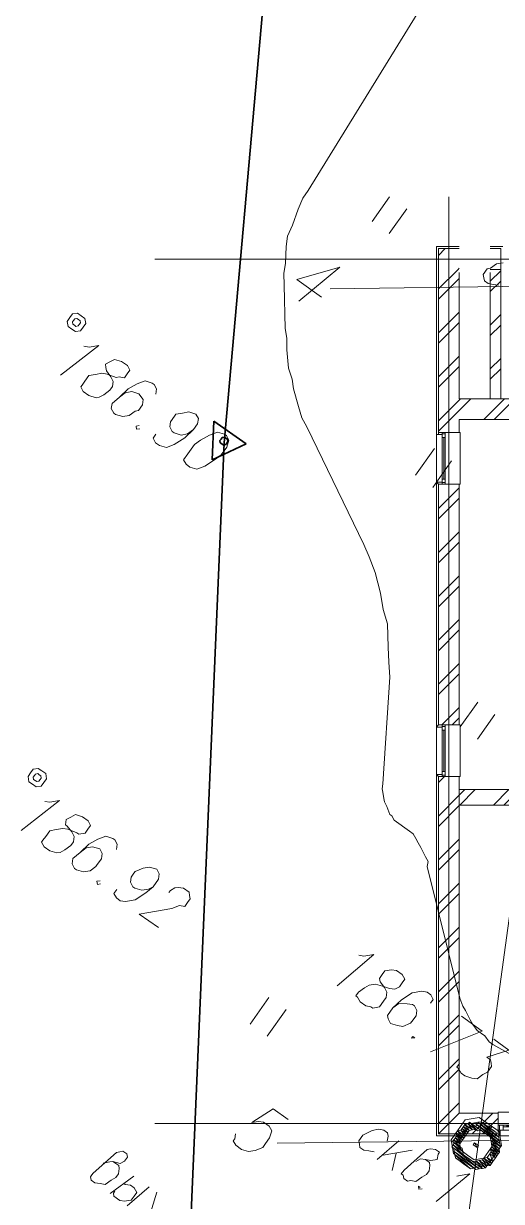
# Model space of a CAD drawing. Header units: millimetres. Extents: x -45570 to 57695, y -24100 to 57483.
# Drawn here: x -8219 to 1015, y -1506 to 21249 of the extents above; entities that cross this region are included whole.
import ezdxf

# ---------------------------------------------------------------- set-up
doc = ezdxf.new("R2010")
doc.units = ezdxf.units.MM
doc.linetypes.add('Осевая 12-2-2', pattern=[16, 12, -2, 0, -2])
for name, color, linetype, lineweight in [('A-GLAZ', 8, 'Continuous', 9), ('A-WALL', 8, 'Continuous', 18), ('A-WALL-PATT', 8, 'Continuous', 9), ('S-GRID', 8, 'Continuous', 9), ('НВК_ГП', 8, 'Continuous', 18), ('НВК_граница', 6, 'Continuous', 35), ('НВК_топо', 9, 'Continuous', 9)]:
    doc.layers.add(name, color=color, linetype=linetype, lineweight=lineweight)
pattern_1 = [(45, (0, 0), (-424.264, 424.264), []), (45, (0, 200), (-424.264, 424.264), [])]

# ---------------------------------------------------------------- blocks, each defined once
blk = doc.blocks.new('ТОПО')
at = {"layer": 'НВК_граница'}
for p, q in [((-2865, 29830), (-4342, 13152)), ((-2865, 29830), (-4342, 13152)), ((-4576, 12821), (-4543, 13570)), ((-4576, 12821), (-4543, 13570)), ((-4543, 13570), (-3917, 13127)), ((-4543, 13570), (-3917, 13127)), ((-4342, 13152), (-5154, -5708)), ((-4342, 13152), (-5154, -5708)), ((-3917, 13127), (-4576, 12821)), ((-3917, 13127), (-4576, 12821))]:
    blk.add_line(p, q, dxfattribs=at)
for points in [[(-4402, 13222), (-4424, 13192), (-4417, 13150), (-4386, 13128)], [(-4402, 13222), (-4424, 13192), (-4417, 13150), (-4386, 13128)], [(-4308, 13238), (-4338, 13260), (-4381, 13253), (-4402, 13222)], [(-4308, 13238), (-4338, 13260), (-4381, 13253), (-4402, 13222)], [(-4292, 13144), (-4270, 13175), (-4278, 13217), (-4308, 13238)], [(-4292, 13144), (-4270, 13175), (-4278, 13217), (-4308, 13238)], [(-4386, 13128), (-4356, 13106), (-4313, 13114), (-4292, 13144)], [(-4386, 13128), (-4356, 13106), (-4313, 13114), (-4292, 13144)]]:
    blk.add_lwpolyline(points, dxfattribs=at)
at = {"layer": 'НВК_топо'}
for p, q in [((-2718, 18021), (242, 22828)), ((-2822, 17874), (-2718, 18021)), ((-2916, 17664), (-2822, 17874)), ((-1484, 17424), (-1146, 17902)), ((-3024, 17354), (-2916, 17664)), ((-1153, 17190), (-815, 17668)), ((-3118, 17144), (-3024, 17354)), ((-3148, 16945), (-3118, 17144)), ((-3157, 16620), (-3148, 16945)), ((-3188, 16421), (-3157, 16620)), ((1045, 16628), (919, 16607)), ((-3182, 16196), (-3188, 16421)), ((-2109, 16541), (-2941, 16302)), ((-2903, 15888), (-2109, 16541)), ((-2296, 16121), (24638, 16497)), ((741, 16512), (663, 16401)), ((663, 16401), (674, 16339)), ((804, 16522), (741, 16512)), ((919, 16607), (804, 16522)), ((-3167, 15357), (-3182, 16196)), ((-2941, 16302), (-2463, 15963)), ((674, 16339), (685, 16276)), ((685, 16276), (758, 16224)), ((758, 16224), (858, 16208)), ((858, 16208), (957, 16193)), ((2818, 16091), (7, -4501)), ((-3135, 15169), (-3167, 15357)), ((-6765, 15032), (-7507, 14453)), ((-6954, 15000), (-6765, 15032)), ((-3129, 14944), (-3135, 15169)), ((-7053, 15015), (-6954, 15000)), ((-3101, 14593), (-3129, 14944)), ((-6549, 14714), (-6638, 14666)), ((-6638, 14666), (-6627, 14603)), ((-6627, 14603), (-6616, 14541)), ((-6460, 14761), (-6549, 14714)), ((-6324, 14720), (-6460, 14761)), ((-6213, 14642), (-6324, 14720)), ((-6166, 14553), (-6213, 14642)), ((-3032, 14378), (-3101, 14593)), ((-7087, 14266), (-7035, 14340)), ((-7035, 14340), (-6957, 14450)), ((-6957, 14450), (-6831, 14471)), ((-6831, 14471), (-6705, 14493)), ((-6705, 14493), (-6606, 14478)), ((-6616, 14541), (-6532, 14426)), ((-6606, 14478), (-6433, 14410)), ((-6532, 14426), (-6485, 14337)), ((-6485, 14337), (-6500, 14237)), ((-6433, 14410), (-6370, 14421)), ((-6370, 14421), (-6270, 14406)), ((-6270, 14406), (-6218, 14479)), ((-6218, 14479), (-6166, 14553)), ((-5872, 14345), (-6023, 14286)), ((-5735, 14303), (-5872, 14345)), ((-3000, 14190), (-3032, 14378)), ((-7113, 14229), (-7087, 14266)), ((-7065, 14140), (-7113, 14229)), ((-6955, 14062), (-7065, 14140)), ((-6552, 14164), (-6667, 14079)), ((-6500, 14237), (-6552, 14164)), ((-6201, 14191), (-6368, 14033)), ((-6253, 14118), (-6368, 14033)), ((-6127, 14139), (-6253, 14118)), ((-6023, 14286), (-6201, 14191)), ((-5991, 14098), (-6127, 14139)), ((-5698, 14277), (-5735, 14303)), ((-5651, 14189), (-5698, 14277)), ((-5666, 14089), (-5651, 14189)), ((-2909, 13850), (-3000, 14190)), ((-6818, 14021), (-6955, 14062)), ((-6756, 14032), (-6818, 14021)), ((-6667, 14079), (-6756, 14032)), ((-6509, 13912), (-6524, 13813)), ((-6368, 14033), (-6509, 13912)), ((-6000, 13773), (-5922, 13883)), ((-5907, 13983), (-5991, 14098)), ((-5922, 13883), (-5907, 13983)), ((-6524, 13813), (-6477, 13724)), ((-6477, 13724), (-6440, 13698)), ((-6440, 13698), (-6303, 13656)), ((-6303, 13656), (-6178, 13678)), ((-6178, 13678), (-6063, 13762)), ((-6063, 13762), (-6000, 13773)), ((-5381, 13556), (-5303, 13666)), ((-5303, 13666), (-5277, 13703)), ((-5277, 13703), (-5151, 13724)), ((-5151, 13724), (-5025, 13746)), ((-5025, 13746), (-4889, 13705)), ((-4889, 13705), (-4841, 13616)), ((-2840, 13635), (-2909, 13850)), ((-5983, 13485), (-6046, 13474)), ((-6046, 13474), (-6035, 13411)), ((-5396, 13456), (-5381, 13556)), ((-5349, 13367), (-5396, 13456)), ((-4857, 13516), (-4935, 13406)), ((-4841, 13616), (-4857, 13516)), ((-2745, 13457), (-2840, 13635)), ((-1645, 11188), (-2745, 13457)), ((-6035, 13411), (-5972, 13422)), ((-5715, 13240), (-5663, 13314)), ((-5667, 13151), (-5715, 13240)), ((-5312, 13341), (-5349, 13367)), ((-5175, 13300), (-5312, 13341)), ((-5102, 13248), (-5306, 13116)), ((-5050, 13321), (-5175, 13300)), ((-4935, 13406), (-5102, 13248)), ((-4935, 13406), (-5050, 13321)), ((-4803, 13202), (-4918, 13118)), ((-4625, 13297), (-4803, 13202)), ((-4474, 13355), (-4625, 13297)), ((-4337, 13314), (-4474, 13355)), ((-4300, 13288), (-4337, 13314)), ((-4253, 13199), (-4300, 13288)), ((-4294, 13063), (-4253, 13199)), ((-5594, 13099), (-5667, 13151)), ((-5457, 13058), (-5594, 13099)), ((-5306, 13116), (-5457, 13058)), ((-4918, 13118), (-5048, 12934)), ((-4398, 12916), (-4294, 13063)), ((-645, 12524), (-281, 13039)), ((-5048, 12934), (-5126, 12823)), ((-5126, 12823), (-5079, 12735)), ((-4717, 12699), (-4513, 12831)), ((-4513, 12831), (-4398, 12916)), ((-314, 12289), (50, 12804)), ((-5079, 12735), (-5005, 12682)), ((-5005, 12682), (-4869, 12641)), ((-4869, 12641), (-4717, 12699)), ((-1539, 10948), (-1645, 11188)), ((-1423, 10645), (-1539, 10948)), ((-1321, 10242), (-1423, 10645)), ((-1268, 9927), (-1321, 10242)), ((-1188, 9650), (-1268, 9927)), ((-1175, 9200), (-1188, 9650)), ((-1158, 8912), (-1175, 9200)), ((-1141, 8623), (-1158, 8912)), ((-1274, 6564), (-1141, 8623)), ((220, 7660), (558, 8138)), ((551, 7426), (890, 7904)), ((-1289, 6464), (-1274, 6564)), ((-1278, 6401), (-1289, 6464)), ((-1257, 6276), (-1278, 6401)), ((-7523, 6237), (-8264, 5658)), ((-7811, 6220), (-7711, 6205)), ((-7711, 6205), (-7523, 6237)), ((-1246, 6213), (-1257, 6276)), ((-1198, 6124), (-1246, 6213)), ((-7306, 5919), (-7395, 5871)), ((-7218, 5966), (-7306, 5919)), ((-7081, 5925), (-7218, 5966)), ((-6971, 5847), (-7081, 5925)), ((-1140, 5972), (-1198, 6124)), ((-1103, 5946), (-1140, 5972)), ((-1056, 5857), (-1103, 5946)), ((-7588, 5677), (-7463, 5698)), ((-7463, 5698), (-7363, 5683)), ((-7395, 5871), (-7411, 5772)), ((-7411, 5772), (-7374, 5746)), ((-7374, 5746), (-7289, 5631)), ((-6975, 5684), (-6923, 5758)), ((-6923, 5758), (-6971, 5847)), ((-761, 5649), (-1056, 5857)), ((-7870, 5434), (-7844, 5471)), ((-7844, 5471), (-7792, 5545)), ((-7792, 5545), (-7714, 5655)), ((-7714, 5655), (-7588, 5677)), ((-7363, 5683), (-7190, 5615)), ((-7289, 5631), (-7242, 5542)), ((-7242, 5542), (-7257, 5442)), ((-7190, 5615), (-7153, 5589)), ((-7153, 5589), (-7027, 5611)), ((-7027, 5611), (-6975, 5684)), ((-6781, 5491), (-6958, 5396)), ((-6629, 5550), (-6781, 5491)), ((-6493, 5508), (-6629, 5550)), ((-6456, 5482), (-6493, 5508)), ((-6408, 5394), (-6456, 5482)), ((-688, 5597), (-761, 5649)), ((-640, 5508), (-688, 5597)), ((-593, 5419), (-640, 5508)), ((-7823, 5345), (-7870, 5434)), ((-7712, 5267), (-7823, 5345)), ((-7576, 5226), (-7712, 5267)), ((-7513, 5237), (-7576, 5226)), ((-7424, 5284), (-7513, 5237)), ((-7309, 5369), (-7424, 5284)), ((-7257, 5442), (-7309, 5369)), ((-7125, 5238), (-7266, 5117)), ((-6958, 5396), (-7125, 5238)), ((-7010, 5323), (-7125, 5238)), ((-6885, 5344), (-7010, 5323)), ((-6748, 5303), (-6885, 5344)), ((-6701, 5214), (-6748, 5303)), ((-6423, 5294), (-6408, 5394)), ((-545, 5331), (-593, 5419)), ((-498, 5242), (-545, 5331)), ((-450, 5153), (-498, 5242)), ((-7266, 5117), (-7281, 5018)), ((-7281, 5018), (-7234, 4929)), ((-6794, 5004), (-6716, 5115)), ((-6716, 5115), (-6701, 5214)), ((-402, 5064), (-450, 5153)), ((-418, 4964), (-402, 5064)), ((-7234, 4929), (-7197, 4903)), ((-7197, 4903), (-7061, 4862)), ((-7061, 4862), (-6935, 4883)), ((-6935, 4883), (-6820, 4967)), ((-6820, 4967), (-6794, 5004)), ((-6138, 4761), (-6086, 4834)), ((-6086, 4834), (-6060, 4871)), ((-6060, 4871), (-5908, 4930)), ((-5908, 4930), (-5783, 4951)), ((-5783, 4951), (-5646, 4910)), ((-5646, 4910), (-5599, 4821)), ((-5599, 4821), (-5614, 4721)), ((212, 2421), (-418, 4964)), ((-6740, 4690), (-6803, 4679)), ((-6803, 4679), (-6792, 4616)), ((-6792, 4616), (-6730, 4627)), ((-6153, 4661), (-6138, 4761)), ((-6106, 4572), (-6153, 4661)), ((-6069, 4546), (-6106, 4572)), ((-5718, 4574), (-5859, 4453)), ((-5718, 4574), (-5807, 4527)), ((-5614, 4721), (-5718, 4574)), ((-5294, 4550), (-5231, 4561)), ((-5231, 4561), (-5131, 4545)), ((-6472, 4445), (-6420, 4519)), ((-6425, 4356), (-6472, 4445)), ((-6351, 4304), (-6425, 4356)), ((-5933, 4505), (-6069, 4546)), ((-5859, 4453), (-6063, 4321)), ((-5807, 4527), (-5933, 4505)), ((-5409, 4465), (-5383, 4502)), ((-5383, 4502), (-5294, 4550)), ((-5131, 4545), (-5021, 4467)), ((-4999, 4342), (-5051, 4268)), ((-5021, 4467), (-5010, 4404)), ((-5010, 4404), (-4999, 4342)), ((-6251, 4289), (-6351, 4304)), ((-6063, 4321), (-6251, 4289)), ((-5355, 4151), (-5983, 4044)), ((-5203, 4210), (-5355, 4151)), ((-5104, 4194), (-5203, 4210)), ((-5051, 4268), (-5104, 4194)), ((-5983, 4044), (-5615, 3783)), ((-1453, 3267), (-2157, 2662)), ((-1741, 3250), (-1641, 3235)), ((-1641, 3235), (-1453, 3267)), ((-1111, 2970), (-1237, 2949)), ((-1011, 2955), (-1111, 2970)), ((-1289, 2875), (-1341, 2802)), ((-1341, 2802), (-1330, 2739)), ((-1330, 2739), (-1246, 2624)), ((-1237, 2949), (-1289, 2875)), ((-901, 2877), (-1011, 2955)), ((-905, 2715), (-853, 2788)), ((-853, 2788), (-901, 2877)), ((-1800, 2464), (-1748, 2538)), ((-1748, 2538), (-1633, 2622)), ((-1633, 2622), (-1544, 2670)), ((-1544, 2670), (-1419, 2691)), ((-1419, 2691), (-1282, 2650)), ((-1282, 2650), (-1146, 2609)), ((-1246, 2624), (-1198, 2535)), ((-1198, 2535), (-1213, 2435)), ((-1146, 2609), (-1046, 2593)), ((-1046, 2593), (-958, 2641)), ((-958, 2641), (-905, 2715)), ((-711, 2522), (-915, 2390)), ((-522, 2554), (-711, 2522)), ((-423, 2539), (-522, 2554)), ((-349, 2486), (-423, 2539)), ((-3841, 1921), (-3477, 2436)), ((-1764, 2438), (-1800, 2464)), ((-1716, 2349), (-1764, 2438)), ((-1606, 2271), (-1716, 2349)), ((-1265, 2362), (-1344, 2252)), ((-1213, 2435), (-1265, 2362)), ((-915, 2390), (-1081, 2232)), ((-967, 2316), (-1081, 2232)), ((-804, 2312), (-967, 2316)), ((-705, 2296), (-804, 2312)), ((-668, 2270), (-705, 2296)), ((-354, 2324), (-302, 2398)), ((-302, 2398), (-349, 2486)), ((270, 2269), (212, 2421)), ((-3510, 1687), (-3146, 2202)), ((-1506, 2256), (-1606, 2271)), ((-1469, 2230), (-1506, 2256)), ((-1344, 2252), (-1469, 2230)), ((-1081, 2232), (-1186, 2085)), ((-1186, 2085), (-1175, 2022)), ((-714, 1971), (-635, 2082)), ((-620, 2181), (-668, 2270)), ((-635, 2082), (-620, 2181)), ((240, 2070), (644, 1784)), ((318, 2180), (270, 2269)), ((413, 2003), (318, 2180)), ((-1175, 2022), (-1127, 1933)), ((-1127, 1933), (-991, 1892)), ((-991, 1892), (-891, 1876)), ((-891, 1876), (-740, 1935)), ((-740, 1935), (-714, 1971)), ((460, 1914), (413, 2003)), ((545, 1799), (460, 1914)), ((-697, 1683), (-723, 1647)), ((-723, 1647), (-660, 1657)), ((-660, 1657), (-697, 1683)), ((644, 1784), (-355, 1386)), ((692, 1695), (545, 1799)), ((776, 1580), (692, 1695)), ((865, 1627), (1159, 1419)), ((1159, 1419), (730, 1281)), ((850, 1528), (776, 1580)), ((1601, 1107), (850, 1528)), ((150, 1085), (202, 1158)), ((730, 1281), (804, 1229)), ((804, 1229), (815, 1166)), ((815, 1166), (825, 1103)), ((186, 1059), (150, 1085)), ((234, 970), (186, 1059)), ((308, 918), (234, 970)), ((444, 876), (308, 918)), ((658, 945), (544, 861)), ((747, 993), (658, 945)), ((825, 1103), (747, 993)), ((544, 861), (444, 876)), ((-3399, 283), (-3807, 19)), ((-3105, 75), (-3399, 283)), ((-3807, 19), (-3681, 41)), ((-3681, 41), (-3581, 25)), ((-3581, 25), (-3471, -53)), ((369, -9), (395, 27)), ((616, -129), (395, 27)), ((395, 27), (432, 1)), ((616, -129), (395, 27)), ((395, 27), (553, -140)), ((395, 27), (553, -140)), ((432, 1), (495, 12)), ((984, -389), (432, 1)), ((984, -389), (432, 1)), ((432, 1), (984, -389)), ((432, 1), (984, -389)), ((984, -389), (432, 1)), ((653, -155), (432, 1)), ((432, 1), (653, -155)), ((653, -155), (432, 1)), ((432, 1), (726, -207)), ((616, -129), (432, 1)), ((432, 1), (616, -129)), ((616, -129), (432, 1)), ((432, 1), (653, -155)), ((616, -129), (432, 1)), ((432, 1), (616, -129)), ((432, 1), (616, -129)), ((495, 12), (558, 23)), ((973, -326), (495, 12)), ((973, -326), (495, 12)), ((495, 12), (984, -389)), ((495, 12), (984, -389)), ((558, 23), (621, 34)), ((926, -238), (558, 23)), ((962, -264), (558, 23)), ((558, 23), (962, -264)), ((962, -264), (558, 23)), ((558, 23), (926, -238)), ((962, -264), (558, 23)), ((558, 23), (973, -326)), ((558, 23), (973, -326)), ((915, -175), (621, 34)), ((621, 34), (657, 8)), ((915, -175), (621, 34)), ((621, 34), (926, -238)), ((621, 34), (926, -238)), ((694, -19), (657, 8)), ((657, 8), (878, -149)), ((878, -149), (657, 8)), ((657, 8), (915, -175)), ((657, 8), (915, -175)), ((-4140, -297), (-4125, -197)), ((-3471, -53), (-3423, -142)), ((-3423, -142), (-3465, -278)), ((-3318, -382), (24879, -16)), ((-1574, -181), (-1663, -228)), ((-1485, -133), (-1574, -181)), ((-1359, -111), (-1485, -133)), ((-1260, -127), (-1359, -111)), ((-1186, -179), (-1260, -127)), ((-1175, -242), (-1186, -179)), ((140, -178), (166, -141)), ((287, -282), (140, -178)), ((287, -282), (140, -178)), ((140, -178), (287, -282)), ((140, -178), (287, -282)), ((287, -282), (140, -178)), ((287, -282), (140, -178)), ((140, -178), (261, -319)), ((140, -178), (261, -319)), ((150, -241), (140, -178)), ((166, -141), (228, -131)), ((313, -245), (166, -141)), ((313, -245), (166, -141)), ((166, -141), (313, -245)), ((166, -141), (313, -245)), ((313, -245), (166, -141)), ((313, -245), (166, -141)), ((166, -141), (287, -282)), ((166, -141), (287, -282)), ((228, -131), (254, -94)), ((339, -209), (228, -131)), ((339, -209), (228, -131)), ((228, -131), (313, -245)), ((228, -131), (313, -245)), ((254, -94), (280, -57)), ((365, -172), (254, -94)), ((365, -172), (254, -94)), ((254, -94), (339, -209)), ((254, -94), (339, -209)), ((280, -57), (306, -20)), ((391, -135), (280, -57)), ((391, -135), (280, -57)), ((280, -57), (365, -172)), ((280, -57), (365, -172)), ((306, -20), (369, -9)), ((454, -124), (306, -20)), ((454, -124), (306, -20)), ((306, -20), (454, -124)), ((306, -20), (454, -124)), ((454, -124), (306, -20)), ((454, -124), (306, -20)), ((306, -20), (391, -135)), ((306, -20), (391, -135)), ((313, -245), (339, -209)), ((339, -209), (365, -172)), ((365, -172), (391, -135)), ((553, -140), (369, -9)), ((516, -114), (369, -9)), ((369, -9), (516, -114)), ((516, -114), (369, -9)), ((369, -9), (553, -140)), ((516, -114), (369, -9)), ((369, -9), (454, -124)), ((369, -9), (454, -124)), ((391, -135), (454, -124)), ((454, -124), (516, -114)), ((516, -114), (516, -114)), ((553, -140), (516, -114)), ((553, -140), (616, -129)), ((616, -129), (616, -129)), ((653, -155), (616, -129)), ((653, -155), (653, -155)), ((726, -207), (653, -155)), ((878, -149), (694, -19)), ((694, -19), (731, -45)), ((878, -149), (694, -19)), ((694, -19), (878, -149)), ((878, -149), (694, -19)), ((984, -389), (726, -207)), ((726, -207), (984, -389)), ((984, -389), (726, -207)), ((726, -207), (984, -389)), ((984, -389), (726, -207)), ((726, -207), (984, -389)), ((726, -207), (984, -389)), ((763, -233), (726, -207)), ((805, -97), (731, -45)), ((731, -45), (831, -60)), ((805, -97), (731, -45)), ((731, -45), (878, -149)), ((731, -45), (878, -149)), ((831, -60), (805, -97)), ((878, -149), (805, -97)), ((915, -175), (878, -149)), ((926, -238), (915, -175)), ((-4167, -333), (-4140, -297)), ((-4119, -422), (-4167, -333)), ((-4009, -500), (-4119, -422)), ((-3543, -388), (-3595, -462)), ((-3465, -278), (-3543, -388)), ((-1663, -228), (-1741, -338)), ((-1741, -338), (-1730, -401)), ((-1730, -401), (-1719, -464)), ((-965, -335), (-1388, -698)), ((-1191, -341), (-1175, -242)), ((57, -451), (83, -414)), ((278, -607), (57, -451)), ((278, -607), (57, -451)), ((57, -451), (94, -477)), ((57, -451), (278, -607)), ((278, -607), (57, -451)), ((72, -351), (98, -315)), ((219, -455), (72, -351)), ((219, -455), (72, -351)), ((72, -351), (219, -455)), ((72, -351), (219, -455)), ((219, -455), (72, -351)), ((219, -455), (72, -351)), ((72, -351), (256, -482)), ((72, -351), (256, -482)), ((109, -377), (72, -351)), ((83, -414), (109, -377)), ((267, -544), (83, -414)), ((267, -544), (83, -414)), ((83, -414), (278, -607)), ((83, -414), (278, -607)), ((98, -315), (124, -278)), ((209, -393), (98, -315)), ((209, -393), (98, -315)), ((98, -315), (219, -455)), ((98, -315), (219, -455)), ((256, -482), (109, -377)), ((256, -482), (109, -377)), ((109, -377), (267, -544)), ((109, -377), (267, -544)), ((124, -278), (150, -241)), ((235, -356), (124, -278)), ((235, -356), (124, -278)), ((124, -278), (209, -393)), ((124, -278), (209, -393)), ((261, -319), (150, -241)), ((261, -319), (150, -241)), ((150, -241), (235, -356)), ((150, -241), (235, -356)), ((209, -393), (235, -356)), ((219, -455), (209, -393)), ((235, -356), (261, -319)), ((261, -319), (287, -282)), ((287, -282), (313, -245)), ((471, -412), (497, -376)), ((544, -465), (471, -412)), ((544, -465), (471, -412)), ((471, -412), (544, -465)), ((471, -412), (544, -465)), ((544, -465), (471, -412)), ((544, -465), (471, -412)), ((471, -412), (544, -465)), ((544, -465), (471, -412)), ((471, -412), (544, -465)), ((471, -412), (544, -465)), ((507, -438), (471, -412)), ((471, -412), (544, -465)), ((544, -465), (471, -412)), ((533, -402), (497, -376)), ((497, -376), (570, -428)), ((497, -376), (570, -428)), ((570, -428), (497, -376)), ((570, -428), (497, -376)), ((497, -376), (570, -428)), ((570, -428), (497, -376)), ((497, -376), (570, -428)), ((497, -376), (570, -428)), ((570, -428), (497, -376)), ((570, -428), (497, -376)), ((497, -376), (570, -428)), ((570, -428), (497, -376)), ((497, -376), (570, -428)), ((570, -428), (497, -376)), ((497, -376), (544, -465)), ((497, -376), (544, -465)), ((544, -465), (507, -438)), ((544, -465), (507, -438)), ((507, -438), (544, -465)), ((544, -465), (507, -438)), ((507, -438), (544, -465)), ((507, -438), (544, -465)), ((544, -465), (507, -438)), ((544, -465), (507, -438)), ((507, -438), (544, -465)), ((544, -465), (507, -438)), ((507, -438), (544, -465)), ((507, -438), (544, -465)), ((544, -465), (507, -438)), ((544, -465), (507, -438)), ((507, -438), (544, -465)), ((544, -465), (507, -438)), ((507, -438), (544, -465)), ((507, -438), (544, -465)), ((544, -465), (507, -438)), ((544, -465), (507, -438)), ((507, -438), (544, -465)), ((544, -465), (507, -438)), ((507, -438), (544, -465)), ((507, -438), (544, -465)), ((544, -465), (507, -438)), ((544, -465), (507, -438)), ((507, -438), (544, -465)), ((544, -465), (507, -438)), ((507, -438), (544, -465)), ((507, -438), (544, -465)), ((544, -465), (507, -438)), ((544, -465), (507, -438)), ((507, -438), (544, -465)), ((544, -465), (507, -438)), ((507, -438), (544, -465)), ((507, -438), (544, -465)), ((544, -465), (507, -438)), ((507, -438), (507, -438)), ((507, -438), (544, -465)), ((544, -465), (507, -438)), ((507, -438), (507, -438)), ((507, -438), (507, -438)), ((507, -438), (507, -438)), ((533, -402), (533, -402)), ((533, -402), (533, -402)), ((533, -402), (533, -402)), ((533, -402), (533, -402)), ((570, -428), (533, -402)), ((533, -402), (570, -428)), ((533, -402), (570, -428)), ((570, -428), (533, -402)), ((570, -428), (533, -402)), ((533, -402), (570, -428)), ((570, -428), (533, -402)), ((533, -402), (570, -428)), ((533, -402), (570, -428)), ((570, -428), (533, -402)), ((570, -428), (533, -402)), ((533, -402), (570, -428)), ((570, -428), (533, -402)), ((533, -402), (570, -428)), ((533, -402), (570, -428)), ((570, -428), (533, -402)), ((570, -428), (533, -402)), ((533, -402), (570, -428)), ((570, -428), (533, -402)), ((533, -402), (570, -428)), ((533, -402), (570, -428)), ((570, -428), (533, -402)), ((570, -428), (533, -402)), ((533, -402), (570, -428)), ((570, -428), (533, -402)), ((533, -402), (570, -428)), ((533, -402), (570, -428)), ((570, -428), (533, -402)), ((570, -428), (533, -402)), ((533, -402), (570, -428)), ((570, -428), (533, -402)), ((533, -402), (570, -428)), ((533, -402), (570, -428)), ((570, -428), (533, -402)), ((570, -428), (533, -402)), ((533, -402), (570, -428)), ((570, -428), (533, -402)), ((533, -402), (570, -428)), ((533, -402), (570, -428)), ((570, -428), (533, -402)), ((570, -428), (533, -402)), ((533, -402), (570, -428)), ((570, -428), (533, -402)), ((544, -465), (570, -428)), ((570, -428), (570, -428)), ((570, -428), (570, -428)), ((570, -428), (570, -428)), ((570, -428), (570, -428)), ((570, -428), (570, -428)), ((570, -428), (570, -428)), ((570, -428), (570, -428)), ((570, -428), (570, -428)), ((570, -428), (570, -428)), ((984, -389), (763, -233)), ((984, -389), (763, -233)), ((763, -233), (984, -389)), ((763, -233), (984, -389)), ((800, -259), (763, -233)), ((984, -389), (800, -259)), ((984, -389), (800, -259)), ((800, -259), (995, -452)), ((800, -259), (995, -452)), ((811, -322), (800, -259)), ((806, -484), (832, -448)), ((995, -452), (811, -322)), ((995, -452), (811, -322)), ((811, -322), (995, -452)), ((811, -322), (995, -452)), ((995, -452), (811, -322)), ((995, -452), (811, -322)), ((811, -322), (969, -489)), ((811, -322), (969, -489)), ((822, -385), (811, -322)), ((969, -489), (822, -385)), ((969, -489), (822, -385)), ((822, -385), (979, -552)), ((822, -385), (979, -552)), ((832, -448), (822, -385)), ((979, -552), (832, -448)), ((979, -552), (832, -448)), ((832, -448), (979, -552)), ((832, -448), (979, -552)), ((979, -552), (832, -448)), ((979, -552), (832, -448)), ((832, -448), (953, -588)), ((832, -448), (953, -588)), ((926, -238), (962, -264)), ((962, -264), (962, -264)), ((973, -326), (962, -264)), ((969, -489), (995, -452)), ((984, -389), (973, -326)), ((984, -389), (984, -389)), ((995, -452), (984, -389)), ((-6424, -558), (-6872, -959)), ((-6361, -548), (-6424, -558)), ((-6298, -537), (-6361, -548)), ((-6224, -589), (-6298, -537)), ((-6266, -725), (-6214, -652)), ((-6214, -652), (-6224, -589)), ((-3872, -542), (-4009, -500)), ((-3747, -520), (-3872, -542)), ((-3595, -462), (-3747, -520)), ((-1719, -464), (-1646, -516)), ((-1646, -516), (-1546, -531)), ((-1546, -531), (-1446, -547)), ((-708, -517), (-1273, -614)), ((-1022, -571), (-1094, -907)), ((-420, -500), (-868, -900)), ((-357, -489), (-420, -500)), ((-257, -505), (-357, -489)), ((-184, -557), (-257, -505)), ((-225, -693), (-210, -594)), ((-210, -594), (-184, -557)), ((94, -477), (278, -607)), ((314, -633), (94, -477)), ((94, -477), (314, -633)), ((314, -633), (94, -477)), ((94, -477), (278, -607)), ((388, -685), (94, -477)), ((94, -477), (388, -685)), ((388, -685), (94, -477)), ((94, -477), (314, -633)), ((94, -477), (646, -867)), ((646, -867), (94, -477)), ((646, -867), (94, -477)), ((94, -477), (646, -867)), ((646, -867), (94, -477)), ((94, -477), (583, -878)), ((94, -477), (583, -878)), ((104, -540), (94, -477)), ((583, -878), (104, -540)), ((583, -878), (104, -540)), ((104, -540), (520, -889)), ((104, -540), (520, -889)), ((115, -603), (104, -540)), ((520, -889), (115, -603)), ((483, -863), (115, -603)), ((115, -603), (483, -863)), ((483, -863), (115, -603)), ((115, -603), (520, -889)), ((483, -863), (115, -603)), ((115, -603), (420, -874)), ((115, -603), (420, -874)), ((126, -665), (115, -603)), ((420, -874), (126, -665)), ((420, -874), (126, -665)), ((126, -665), (383, -848)), ((126, -665), (383, -848)), ((163, -692), (126, -665)), ((256, -482), (219, -455)), ((267, -544), (256, -482)), ((278, -607), (267, -544)), ((278, -607), (314, -633)), ((314, -633), (314, -633)), ((314, -633), (388, -685)), ((544, -465), (544, -465)), ((544, -465), (544, -465)), ((544, -465), (544, -465)), ((544, -465), (544, -465)), ((544, -465), (544, -465)), ((544, -465), (544, -465)), ((544, -465), (544, -465)), ((650, -705), (676, -668)), ((676, -668), (739, -658)), ((823, -772), (676, -668)), ((823, -772), (676, -668)), ((676, -668), (797, -809)), ((676, -668), (797, -809)), ((739, -658), (791, -584)), ((849, -736), (739, -658)), ((739, -658), (849, -736)), ((849, -736), (739, -658)), ((849, -736), (739, -658)), ((739, -658), (849, -736)), ((849, -736), (739, -658)), ((739, -658), (823, -772)), ((739, -658), (823, -772)), ((791, -584), (817, -547)), ((901, -662), (791, -584)), ((901, -662), (791, -584)), ((791, -584), (849, -736)), ((791, -584), (849, -736)), ((953, -588), (806, -484)), ((953, -588), (806, -484)), ((806, -484), (927, -625)), ((806, -484), (927, -625)), ((817, -547), (806, -484)), ((927, -625), (817, -547)), ((817, -547), (927, -625)), ((927, -625), (817, -547)), ((927, -625), (817, -547)), ((817, -547), (927, -625)), ((927, -625), (817, -547)), ((817, -547), (901, -662)), ((817, -547), (901, -662)), ((849, -736), (901, -662)), ((901, -662), (927, -625)), ((927, -625), (953, -588)), ((927, -625), (927, -625)), ((953, -588), (979, -552)), ((979, -552), (969, -489)), ((-6679, -764), (-6554, -742)), ((-6554, -742), (-6491, -732)), ((-6491, -732), (-6355, -773)), ((-6381, -810), (-6491, -732)), ((-6385, -972), (-6370, -872)), ((-6370, -872), (-6381, -810)), ((-6355, -773), (-6266, -725)), ((-868, -900), (-921, -974)), ((-639, -732), (-550, -684)), ((-550, -684), (-450, -699)), ((-450, -699), (-351, -715)), ((-377, -752), (-450, -699)), ((-381, -914), (-366, -814)), ((-366, -814), (-377, -752)), ((-351, -715), (-225, -693)), ((383, -848), (163, -692)), ((383, -848), (163, -692)), ((163, -692), (200, -718)), ((163, -692), (383, -848)), ((383, -848), (163, -692)), ((200, -718), (383, -848)), ((236, -744), (200, -718)), ((200, -718), (310, -796)), ((200, -718), (383, -848)), ((310, -796), (200, -718)), ((310, -796), (236, -744)), ((236, -744), (310, -796)), ((310, -796), (236, -744)), ((310, -796), (310, -796)), ((383, -848), (310, -796)), ((383, -848), (420, -874)), ((646, -867), (388, -685)), ((388, -685), (425, -711)), ((388, -685), (388, -685)), ((420, -874), (483, -863)), ((646, -867), (425, -711)), ((425, -711), (462, -737)), ((646, -867), (425, -711)), ((425, -711), (646, -867)), ((425, -711), (646, -867)), ((462, -737), (524, -727)), ((646, -867), (462, -737)), ((646, -867), (462, -737)), ((462, -737), (646, -867)), ((462, -737), (646, -867)), ((483, -863), (483, -863)), ((520, -889), (483, -863)), ((520, -889), (583, -878)), ((524, -727), (587, -716)), ((708, -857), (524, -727)), ((708, -857), (524, -727)), ((524, -727), (708, -857)), ((524, -727), (708, -857)), ((708, -857), (524, -727)), ((708, -857), (524, -727)), ((524, -727), (646, -867)), ((524, -727), (646, -867)), ((583, -878), (646, -867)), ((587, -716), (650, -705)), ((734, -820), (587, -716)), ((734, -820), (587, -716)), ((587, -716), (708, -857)), ((587, -716), (708, -857)), ((646, -867), (708, -857)), ((646, -867), (646, -867)), ((797, -809), (650, -705)), ((797, -809), (650, -705)), ((650, -705), (797, -809)), ((650, -705), (797, -809)), ((797, -809), (650, -705)), ((797, -809), (650, -705)), ((650, -705), (734, -820)), ((650, -705), (734, -820)), ((708, -857), (734, -820)), ((734, -820), (797, -809)), ((797, -809), (823, -772)), ((823, -772), (849, -736)), ((849, -736), (849, -736)), ((-6898, -995), (-6925, -1032)), ((-6925, -1032), (-6914, -1095)), ((-6914, -1095), (-6840, -1147)), ((-6872, -959), (-6898, -995)), ((-6641, -1178), (-6526, -1093)), ((-6086, -1018), (-6546, -1355)), ((-6526, -1093), (-6437, -1046)), ((-6437, -1046), (-6385, -972)), ((-921, -974), (-884, -1000)), ((-884, -1000), (-873, -1063)), ((-873, -1063), (-799, -1115)), ((-799, -1115), (-737, -1104)), ((-737, -1104), (-637, -1119)), ((-637, -1119), (-522, -1035)), ((-522, -1035), (-433, -988)), ((-433, -988), (-381, -914)), ((405, -973), (-248, -1505)), ((154, -1016), (217, -1006)), ((217, -1006), (405, -973)), ((-6840, -1147), (-6741, -1162)), ((-6741, -1162), (-6641, -1178)), ((-6483, -1345), (-6457, -1308)), ((-6472, -1407), (-6483, -1345)), ((-6290, -1150), (-6253, -1176)), ((-6253, -1176), (-6154, -1191)), ((-5792, -1226), (-6215, -1590)), ((-6154, -1191), (-6080, -1243)), ((-6033, -1332), (-6085, -1406)), ((-6080, -1243), (-6033, -1332)), ((-5645, -1330), (-5810, -1876)), ((-553, -1234), (-589, -1208)), ((-589, -1208), (-579, -1271)), ((-579, -1271), (-516, -1260)), ((-6362, -1485), (-6472, -1407)), ((-6262, -1501), (-6362, -1485)), ((-6199, -1490), (-6262, -1501)), ((-6137, -1479), (-6199, -1490)), ((-6085, -1406), (-6137, -1479))]:
    blk.add_line(p, q, dxfattribs=at)
for points in [[(-7326, 15567), (-7376, 15496), (-7359, 15397), (-7288, 15347)], [(-7106, 15605), (-7177, 15655), (-7275, 15638), (-7326, 15567)], [(-7252, 15515), (-7274, 15484), (-7266, 15442), (-7236, 15421)], [(-7158, 15531), (-7188, 15553), (-7231, 15545), (-7252, 15515)], [(-7142, 15437), (-7120, 15467), (-7127, 15509), (-7158, 15531)], [(-7068, 15385), (-7018, 15456), (-7035, 15554), (-7106, 15605)], [(-7288, 15347), (-7217, 15297), (-7119, 15314), (-7068, 15385)], [(-7236, 15421), (-7206, 15399), (-7163, 15406), (-7142, 15437)], [(-7863, 6810), (-7934, 6860), (-8033, 6843), (-8083, 6772)], [(-8083, 6772), (-8133, 6701), (-8116, 6602), (-8045, 6552)], [(-8009, 6720), (-8031, 6689), (-8024, 6647), (-7993, 6626)], [(-7915, 6736), (-7946, 6758), (-7988, 6750), (-8009, 6720)], [(-7993, 6626), (-7963, 6604), (-7921, 6611), (-7899, 6642)], [(-7899, 6642), (-7878, 6672), (-7885, 6714), (-7915, 6736)], [(-7825, 6590), (-7775, 6661), (-7792, 6759), (-7863, 6810)], [(-8045, 6552), (-7974, 6502), (-7876, 6519), (-7825, 6590)], [(775, -21), (582, 116), (315, 70), (179, -123)], [(179, -123), (42, -316), (88, -583), (281, -720)], [(289, -201), (195, -333), (227, -516), (359, -609)], [(697, -131), (565, -38), (382, -69), (289, -201)], [(767, -539), (861, -407), (829, -225), (697, -131)], [(878, -618), (1014, -425), (968, -157), (775, -21)], [(281, -720), (474, -856), (741, -811), (878, -618)], [(359, -609), (491, -703), (674, -672), (767, -539)]]:
    blk.add_lwpolyline(points, dxfattribs=at)
blk = doc.blocks.new('INT 20 Окно раздвижное 3ст - INT 20 Окно раздвижное 3ст 4200-3000 2-1568811-ГП')
at = {"layer": 'A-GLAZ'}
for p, q in [((2060, 240), (-2060, 240)), ((-2100, 130), (-2000, 130)), ((-2070, 130), (-2100, 130)), ((-2100, 30), (-2070, 30)), ((620, 30), (-2100, 30)), ((-2070, 30), (-2070, 130)), ((-2000, 130), (-2070, 130)), ((-2070, 130), (-2070, 30)), ((-2000, 130), (-2070, 130)), ((-2070, 130), (-2070, 30)), ((-2070, 30), (620, 30)), ((-2070, 30), (-2000, 30)), ((-1930, 130), (-2000, 130)), ((-2000, 130), (-2000, 97)), ((-2000, 97), (-1930, 97)), ((-2000, 30), (-2000, 97)), ((-1930, 97), (-1930, 130)), ((-690, 130), (-1930, 130)), ((-1930, 130), (-1930, 97)), ((-1930, 113), (-690, 113)), ((-1930, 97), (-690, 97)), ((-620, 130), (-690, 130)), ((-690, 130), (-690, 97)), ((-690, 97), (-690, 130)), ((-620, 97), (-690, 97)), ((-690, 97), (-690, 63)), ((-690, 97), (-620, 97)), ((-690, 63), (-620, 63)), ((-620, 97), (-620, 130)), ((-620, 130), (2100, 130)), ((2070, 130), (-620, 130)), ((-620, 63), (-620, 97)), ((620, 97), (-620, 97)), ((-620, 97), (-620, 63)), ((-620, 80), (620, 80)), ((-620, 63), (620, 63)), ((690, 97), (620, 97)), ((620, 97), (620, 63)), ((620, 63), (620, 97)), ((620, 63), (690, 63)), ((690, 63), (620, 63)), ((620, 63), (620, 30)), ((620, 30), (690, 30)), ((690, 63), (690, 97)), ((690, 30), (690, 63)), ((1930, 63), (690, 63)), ((690, 63), (690, 30)), ((690, 47), (1930, 47)), ((690, 30), (1930, 30)), ((2000, 63), (1930, 63)), ((1930, 63), (1930, 30)), ((1930, 30), (1930, 63)), ((1930, 30), (2000, 30)), ((2000, 130), (2000, 63)), ((2070, 130), (2000, 130)), ((2000, 30), (2000, 63)), ((2100, 30), (2000, 30)), ((2000, 30), (2070, 30)), ((2000, 30), (2070, 30)), ((2100, 130), (2070, 130)), ((2070, 130), (2070, 30)), ((2070, 30), (2070, 130)), ((2070, 30), (2070, 130)), ((2070, 30), (2100, 30)), ((-2100, -200), (-2100, -220)), ((-2100, -220), (2100, -220)), ((1250, -240), (1280, -210)), ((2100, -220), (2100, -200)), ((1250, -240), (1280, -270)), ((1250, -240), (1370, -240))]:
    blk.add_line(p, q, dxfattribs=at)
blk = doc.blocks.new('INT 20 Откосы окон снаружи Прямоугольник - INT 20 Откосы окон снаружи Прямоугольник-1566572-ГП')
at = {"layer": 'A-WALL', "lineweight": 18}
for p, q in [((-2077, 30), (-2077, -80)), ((2043, -80), (2043, 30))]:
    blk.add_line(p, q, dxfattribs=at)
blk = doc.blocks.new('INT 20 Окно Прямоугольник 1ст - INT 20 Окно Прямоугольник 1ст 1000-3000h-1568821-ГП')
at = {"layer": 'A-GLAZ'}
for p, q in [((460, 240), (-460, 240)), ((-500, 130), (-400, 130)), ((-470, 130), (-500, 130)), ((-500, 70), (-470, 70)), ((-400, 70), (-500, 70)), ((-470, 70), (-470, 130)), ((-400, 130), (-470, 130)), ((-470, 130), (-470, 70)), ((-470, 70), (-400, 70)), ((400, 130), (500, 130)), ((470, 130), (400, 130)), ((500, 70), (400, 70)), ((400, 70), (470, 70)), ((500, 130), (470, 130)), ((470, 130), (470, 70)), ((470, 70), (470, 130)), ((470, 70), (500, 70)), ((-500, -200), (-500, -220)), ((-500, -220), (500, -220)), ((500, -220), (500, -200))]:
    blk.add_line(p, q, dxfattribs=at)
blk = doc.blocks.new('INT 20 Откосы окон снаружи Прямоугольник - INT 20 Откосы окон снаружи Прямоугольник-1566574-ГП')
at = {"layer": 'A-WALL', "lineweight": 18}
for p, q in [((-477, 30), (-477, -80)), ((443, -80), (443, 30))]:
    blk.add_line(p, q, dxfattribs=at)
blk = doc.blocks.new('INT 20 Створка - 05_ Правое поворотно-откидное-1566575-ГП')
at = {"layer": 'A-GLAZ'}
for p, q in [((400, 30), (-400, 30)), ((-400, 30), (-400, -30)), ((400, 30), (-400, 30)), ((-400, 30), (-400, -30)), ((400, -30), (400, 30)), ((400, -30), (400, 30)), ((-400, 0), (400, 0)), ((-400, -30), (400, -30)), ((-400, -30), (400, -30))]:
    blk.add_line(p, q, dxfattribs=at)
blk = doc.blocks.new('ГП01')
at = {"layer": 'A-WALL-PATT', "lineweight": 9}
h = blk.add_hatch(dxfattribs=at)
h.set_pattern_fill('FP_2', color=256, style=0, pattern_type=2)
h.set_pattern_definition(pattern_1)
h.paths.add_polyline_path([(1968, 21173), (2368, 21173), (2368, 21573), (1968, 21573)])
h.paths.add_polyline_path([(3168, 21173), (3168, 21573), (2968, 21573), (2968, 21173), (2995, 21173)])
h = blk.add_hatch(dxfattribs=at)
h.set_pattern_fill('FP_2', color=256, style=0, pattern_type=2)
h.set_pattern_definition(pattern_1)
h.paths.add_polyline_path([(1968, 18673), (2368, 18673), (2368, 21173), (1968, 21173), (1968, 19413)])
h = blk.add_hatch(dxfattribs=at)
h.set_pattern_fill('FP_2', color=256, style=0, pattern_type=2)
h.set_pattern_definition(pattern_1)
h.paths.add_polyline_path([(2968, 18673), (3168, 18673), (3168, 21173), (2968, 21173), (2968, 19413)])
h = blk.add_hatch(dxfattribs=at)
h.set_pattern_fill('FP_2', color=256, style=0, pattern_type=2)
h.set_pattern_definition(pattern_1)
h.paths.add_polyline_path([(11568, 18273), (11868, 18273), (11868, 18673), (9918, 18673), (9918, 18273), (11074, 18273)])
h.paths.add_polyline_path([(3918, 18273), (3918, 18673), (1968, 18673), (1968, 18273), (2570, 18273)])
h = blk.add_hatch(dxfattribs=at)
h.set_pattern_fill('FP_2', color=256, style=0, pattern_type=2)
h.set_pattern_definition(pattern_1)
h.paths.add_polyline_path([(1968, 4473), (2368, 4473), (2368, 11373), (1968, 11373), (1968, 6557)])
h.paths.add_polyline_path([(2368, 12373), (2368, 17023), (1968, 17023), (1968, 12373)])
h.paths.add_polyline_path([(2368, 18023), (2368, 18273), (1968, 18273), (1968, 18023)])
h = blk.add_hatch(dxfattribs=at)
h.set_pattern_fill('FP_2', color=256, style=0, pattern_type=2)
h.set_pattern_definition(pattern_1)
h.paths.add_polyline_path([(14475, 10823), (14568, 10823), (14568, 11123), (10718, 11123), (10718, 10823), (12775, 10823)])
h.paths.add_polyline_path([(9218, 10823), (9218, 11123), (7268, 11123), (7268, 10823), (8368, 10823)])
h.paths.add_polyline_path([(6368, 10823), (6368, 11123), (2368, 11123), (2368, 10823), (4271, 10823)])
h = blk.add_hatch(dxfattribs=at)
h.set_pattern_fill('FP_2', color=256, style=0, pattern_type=2)
h.set_pattern_definition(pattern_1)
h.paths.add_polyline_path([(8468, 4473), (8468, 4873), (7318, 4873), (7318, 4473), (7672, 4473)])
h.paths.add_polyline_path([(3118, 4473), (3118, 4873), (2368, 4873), (2368, 4473), (2570, 4473)])
at = {"layer": 'A-WALL', "lineweight": 18}
for p, q in [((1928, 21613), (1928, 17983)), ((2368, 21613), (1928, 21613)), ((2368, 21573), (1968, 21573)), ((1968, 17983), (1968, 21573)), ((3208, 21613), (2968, 21613)), ((3168, 21573), (2968, 21573)), ((3168, 18673), (3168, 21573)), ((2968, 21173), (3168, 21173)), ((2368, 18673), (2368, 21113)), ((2968, 21113), (2968, 18673)), ((2368, 18673), (3918, 18673)), ((2368, 18023), (2368, 18273)), ((2368, 18273), (3918, 18273)), ((1928, 17983), (1968, 17983)), ((1968, 18023), (2368, 18023)), ((1928, 17063), (1928, 12333)), ((1968, 17023), (1928, 17063)), ((2368, 17023), (1968, 17023)), ((1968, 17023), (1968, 12373)), ((2368, 12373), (2368, 17023)), ((1928, 12333), (1968, 12373)), ((1968, 12373), (2368, 12373)), ((1928, 11413), (1928, 4433)), ((1968, 11373), (1928, 11413)), ((2368, 11373), (1968, 11373)), ((1968, 11373), (1968, 4473)), ((2368, 4873), (2368, 11373)), ((6368, 11123), (2368, 11123)), ((2368, 10823), (6368, 10823)), ((3118, 4873), (2368, 4873)), ((3118, 4473), (3118, 4873)), ((1928, 4433), (3158, 4433)), ((1968, 4473), (3118, 4473)), ((3158, 4433), (3118, 4473))]:
    blk.add_line(p, q, dxfattribs=at)
at = {"layer": 'S-GRID', "color": 251, "linetype": 'Осевая 12-2-2', "true_color": 0x646464}
for p, q in [((2168, 22575), (2168, 1031)), ((23376, 21373), (-3517, 21373)), ((23376, 4673), (-3517, 4673))]:
    blk.add_line(p, q, dxfattribs=at)
at = {"layer": 'A-GLAZ'}
for name, p, rotation in [('INT 20 Окно Прямоугольник 1ст - INT 20 Окно Прямоугольник 1ст 1000-3000h-1568821-ГП', (2168, 17523), 89.99999999999991), ('INT 20 Створка - 05_ Правое поворотно-откидное-1566575-ГП', (2068, 17523), 89.99999999999991), ('INT 20 Окно Прямоугольник 1ст - INT 20 Окно Прямоугольник 1ст 1000-3000h-1568821-ГП', (2168, 11873), 89.99999999999991), ('INT 20 Створка - 05_ Правое поворотно-откидное-1566575-ГП', (2068, 11873), 89.99999999999991), ('INT 20 Окно раздвижное 3ст - INT 20 Окно раздвижное 3ст 4200-3000 2-1568811-ГП', (5218, 4673), 180)]:
    blk.add_blockref(name, p, dxfattribs=dict(at, rotation=rotation))
at = {"layer": 'A-WALL', "lineweight": 18}
for name, p, rotation in [('INT 20 Откосы окон снаружи Прямоугольник - INT 20 Откосы окон снаружи Прямоугольник-1566574-ГП', (1958, 17539), 89.99999999999991), ('INT 20 Откосы окон снаружи Прямоугольник - INT 20 Откосы окон снаружи Прямоугольник-1566574-ГП', (1958, 11889), 89.99999999999991), ('INT 20 Откосы окон снаружи Прямоугольник - INT 20 Откосы окон снаружи Прямоугольник-1566572-ГП', (5201, 4463), 180)]:
    blk.add_blockref(name, p, dxfattribs=dict(at, rotation=rotation))

msp = doc.modelspace()

# ---------------------------------------------------------------- block references
at = {"layer": 'НВК_ГП'}
msp.add_blockref('ГП01', (-2168, -4673), dxfattribs=at)
at = {"layer": 'НВК_топо'}
msp.add_blockref('ТОПО', (0, 0), dxfattribs=at)

doc.saveas('drawing.dxf')
